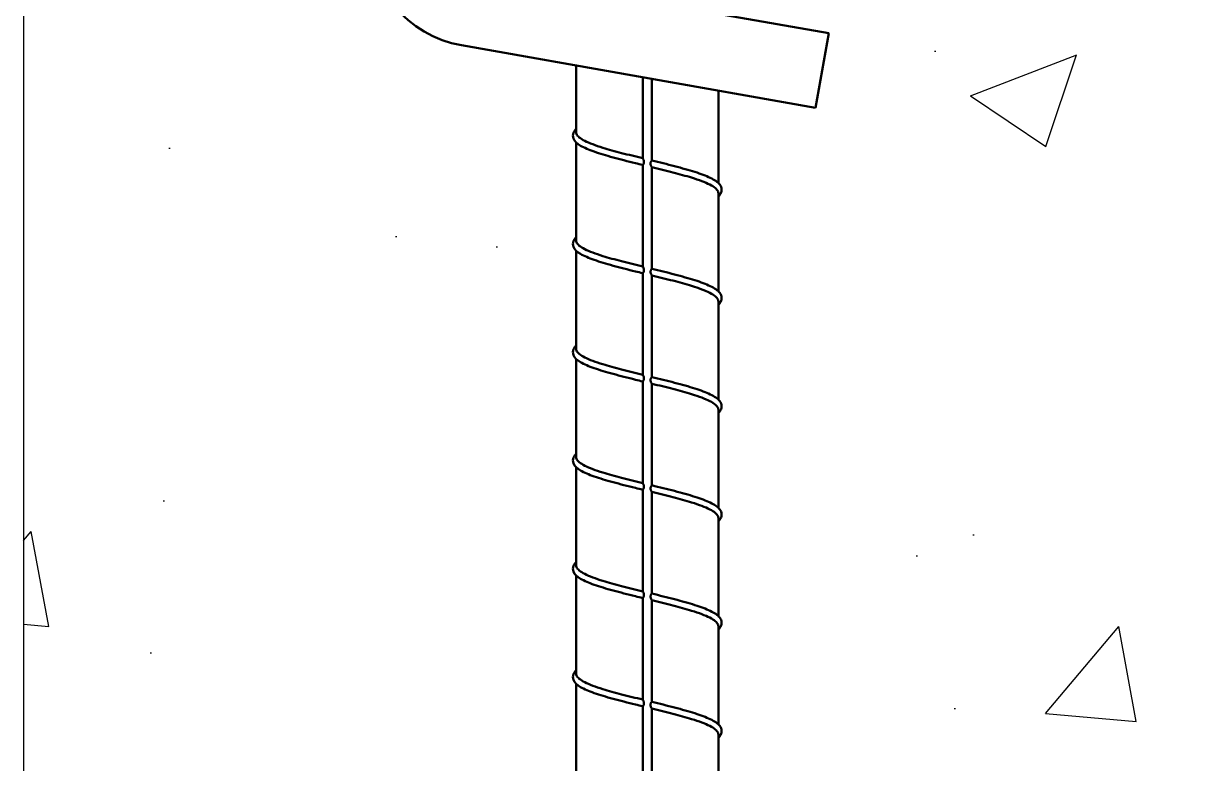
# Model space of a CAD drawing. Header units: inches. Extents: x 39 to 190, y 80 to 114.
# Drawn here: x 40.949 to 44.801, y 84.767 to 87.208 of the extents above; entities that cross this region are included whole.
import ezdxf

# ---------------------------------------------------------------- set-up
doc = ezdxf.new("R2010")
doc.units = ezdxf.units.IN
doc.header["$LTSCALE"] = 8
doc.header["$MEASUREMENT"] = 0
doc.layers.add('Visible (ANSI)', color=7, linetype='Continuous', lineweight=50)

msp = doc.modelspace()

# ---------------------------------------------------------------- hatches: boundary and pattern name
h = msp.add_hatch()
h.set_pattern_fill('AR-CONC', color=256, scale=0.5, style=0)
h.paths.add_polyline_path([(44.676342, 91.151877), (44.676342, 91.61895), (44.926342, 91.61895), (44.926342, 92.10895), (40.948582, 92.10895), (40.948582, 82.314741), (42.852663, 82.314741), (42.852663, 87.172035), (42.415251, 87.249163, -0.36397023), (42.2004, 87.505213), (42.2004, 87.800228), (41.868259, 87.800228), (41.868259, 87.731478), (41.843255, 87.731478), (41.843255, 87.667803), (41.64513, 87.667803), (41.64513, 88.265154), (41.843255, 88.265154), (41.843255, 88.201478), (41.868259, 88.201478), (41.868259, 88.132728), (42.2004, 88.132728), (42.2004, 88.430636, -0.22169466), (42.293275, 88.629807), (42.852663, 89.099189), (42.852663, 89.824741), (43.341413, 89.824741), (43.341413, 89.509299), (44.428365, 90.42136)])
h.paths.add_polyline_path([(42.852663, 88.909905), (42.386479, 88.518731, 0.22169466), (42.3454, 88.430636), (42.3454, 88.132728), (42.852663, 88.132728)], flags=17)
h.paths.add_polyline_path([(42.852663, 87.800228), (42.3454, 87.800228), (42.3454, 87.505213, 0.36397023), (42.44043, 87.39196), (42.852663, 87.319272)], flags=17)
h.paths.add_polyline_path([(44.338521, 90.156688), (43.341413, 89.320015), (43.341413, 89.284817), (43.920402, 89.088277, 0.41421356), (43.986991, 89.121115)], flags=17)
edge = h.paths.add_edge_path()
edge.add_line((45.682342, 88.334595), (45.682342, 88.871918))
edge.add_line((45.682342, 88.871918), (45.647326, 88.92383))
edge.add_spline(control_points=[(45.647327, 88.92383), (45.633544, 88.944263), (45.621123, 88.965616), (45.572667, 89.063341), (45.552721, 89.147625), (45.552347, 89.232056)], knot_values=[6.2679288, 6.2679288, 6.2679288, 6.2679288, 6.40101388, 6.40101388, 6.85690588, 6.85690588, 6.85690588, 6.85690588], degree=3, periodic=0)
edge.add_line((45.552342, 89.232305), (45.552342, 89.76636))
edge.add_line((45.552342, 89.76636), (45.396088, 89.76636))
edge.add_line((45.396088, 89.76636), (45.396088, 90.291541))
edge.add_line((45.396088, 90.291541), (45.552342, 90.291541))
edge.add_line((45.552342, 90.291541), (45.552342, 90.38395))
edge.add_line((45.552342, 90.38395), (45.872342, 90.38395))
edge.add_line((45.872342, 90.38395), (45.872342, 90.476457))
edge.add_arc((45.757342, 90.476457), 0.115, 0, 24.845566)
edge.add_line((45.861698, 90.524777), (45.573928, 91.14627))
edge.add_arc((45.469572, 91.09795), 0.115, 24.845566, 90)
edge.add_line((45.469572, 91.21295), (45.197342, 91.21295))
edge.add_arc((45.197342, 91.48395), 0.271, 202.150106, 270, ccw=False)
edge.add_line((44.946342, 91.381774), (44.946342, 90.78795))
edge.add_arc((44.686342, 90.78795), 0.26, 310, 360, ccw=False)
edge.add_line((44.853467, 90.588779), (44.737215, 90.491232))
edge.add_line((44.737215, 90.491232), (44.242662, 89.034326))
edge.add_arc((43.937277, 89.137991), 0.3225, 251.25, 341.25, ccw=False)
edge.add_line((43.833613, 88.832606), (43.341413, 88.999685))
edge.add_line((43.341413, 88.999685), (43.341413, 87.233092))
edge.add_line((43.341413, 87.233092), (43.720902, 87.166178))
edge.add_line((43.720902, 87.166178), (43.695723, 87.023381))
edge.add_line((43.695723, 87.023381), (43.341413, 87.085855))
edge.add_line((43.341413, 87.085855), (43.341413, 82.314741))
edge.add_line((43.341413, 82.314741), (52.303271, 82.314741))
edge.add_line((52.303271, 82.314741), (52.303271, 87.085855))
edge.add_line((52.303271, 87.085855), (51.94896, 87.023381))
edge.add_line((51.94896, 87.023381), (51.923781, 87.166178))
edge.add_line((51.923781, 87.166178), (52.303271, 87.233092))
edge.add_line((52.303271, 87.233092), (52.303271, 88.999685))
edge.add_line((52.303271, 88.999685), (51.811071, 88.832606))
edge.add_arc((51.707406, 89.137991), 0.3225, 198.75, 288.75, ccw=False)
edge.add_line((51.402021, 89.034326), (50.907468, 90.491232))
edge.add_line((50.907468, 90.491232), (50.791217, 90.588779))
edge.add_arc((50.958342, 90.78795), 0.26, 180, 230, ccw=False)
edge.add_line((50.698342, 90.78795), (50.698342, 91.381774))
edge.add_arc((50.447342, 91.48395), 0.271, 270, 337.849894, ccw=False)
edge.add_line((50.447342, 91.21295), (50.175112, 91.21295))
edge.add_arc((50.175112, 91.09795), 0.115, 90, 155.154434)
edge.add_line((50.070756, 91.14627), (49.782986, 90.524777))
edge.add_arc((49.887342, 90.476457), 0.115, 155.154434, 180)
edge.add_line((49.772342, 90.476457), (49.772342, 90.38395))
edge.add_line((49.772342, 90.38395), (50.092342, 90.38395))
edge.add_line((50.092342, 90.38395), (50.092342, 90.291541))
edge.add_line((50.092342, 90.291541), (50.248596, 90.291541))
edge.add_line((50.248596, 90.291541), (50.248596, 89.76636))
edge.add_line((50.248596, 89.76636), (50.092342, 89.76636))
edge.add_line((50.092342, 89.76636), (50.092342, 89.232305))
edge.add_spline(control_points=[(50.092336, 89.232056), (50.091963, 89.147625), (50.072017, 89.063341), (50.02356, 88.965616), (50.011139, 88.944263), (49.997357, 88.92383)], knot_values=[6.2679288, 6.2679288, 6.2679288, 6.2679288, 6.72382081, 6.72382081, 6.85690588, 6.85690588, 6.85690588, 6.85690588], degree=3, periodic=0)
edge.add_line((49.997357, 88.92383), (49.962342, 88.871918))
edge.add_line((49.962342, 88.871918), (49.962342, 88.334595))
edge.add_arc((49.536746, 88.334595), 0.425596, 326, 360, ccw=False)
edge.add_line((49.889581, 88.096605), (49.181963, 87.047519))
edge.add_arc((47.822342, 87.964595), 1.64, 214, 326, ccw=False)
edge.add_line((46.46272, 87.047519), (45.755103, 88.096605))
edge.add_arc((46.107938, 88.334595), 0.425596, 180, 214, ccw=False)
h.paths.add_polyline_path([(51.306163, 90.156688), (51.657692, 89.121115, 0.41421356), (51.724282, 89.088277), (52.303271, 89.284817), (52.303271, 89.320015)], flags=17)
h.paths.add_polyline_path([(53.258204, 88.518731), (52.792021, 88.909905), (52.792021, 88.132728), (53.299284, 88.132728), (53.299284, 88.430636, 0.22169466)], flags=17)
h.paths.add_polyline_path([(53.299284, 87.800228), (52.792021, 87.800228), (52.792021, 87.319272), (53.204253, 87.39196, 0.36397023), (53.299284, 87.505213)], flags=17)
h.paths.add_polyline_path([(54.694601, 92.10895), (50.718342, 92.10895), (50.718342, 91.61895), (50.968342, 91.61895), (50.968342, 91.151877), (51.216319, 90.42136), (52.303271, 89.509299), (52.303271, 89.824741), (52.792021, 89.824741), (52.792021, 89.099189), (53.351408, 88.629807, -0.22169466), (53.444284, 88.430636), (53.444284, 88.132728), (53.776425, 88.132728), (53.776425, 88.201478), (53.801428, 88.201478), (53.801428, 88.265154), (53.999553, 88.265154), (53.999553, 87.667803), (53.801428, 87.667803), (53.801428, 87.731478), (53.776425, 87.731478), (53.776425, 87.800228), (53.444284, 87.800228), (53.444284, 87.505213, -0.36397023), (53.229432, 87.249163), (52.792021, 87.172035), (52.792021, 82.314741), (54.696101, 82.314741)])

# ---------------------------------------------------------------- linework, layer by layer
msp.add_line((40.948582, 92.10895), (40.948582, 82.314741))
at = {"layer": 'Visible (ANSI)'}
for p, q in [((43.604524, 87.17628), (42.437194, 87.382112)), ((43.604524, 87.17628), (43.561112, 86.930078)), ((42.393782, 87.13591), (43.561112, 86.930078)), ((42.771525, 87.069303), (42.771525, 86.849026)), ((42.9909, 87.030622), (42.9909, 86.76334)), ((43.0209, 87.025332), (43.0209, 86.756074)), ((43.240275, 86.98665), (43.240275, 86.681916)), ((42.771525, 86.815179), (42.771525, 86.491883)), ((42.9909, 86.741436), (42.9909, 86.406197)), ((43.0209, 86.734171), (43.0209, 86.398932)), ((43.240275, 86.648492), (43.240275, 86.324773)), ((42.771525, 86.458036), (42.771525, 86.13474)), ((42.9909, 86.384293), (42.9909, 86.049055)), ((43.0209, 86.377028), (43.0209, 86.041789)), ((43.240275, 86.291349), (43.240275, 85.96763)), ((42.771525, 86.100894), (42.771525, 85.777597)), ((42.9909, 86.027151), (42.9909, 85.691912)), ((43.0209, 86.019885), (43.0209, 85.684646)), ((43.240275, 85.934207), (43.240275, 85.610487)), ((42.771525, 85.743751), (42.771525, 85.420454)), ((42.9909, 85.670008), (42.9909, 85.334769)), ((43.0209, 85.662742), (43.0209, 85.327503)), ((43.240275, 85.577064), (43.240275, 85.253344)), ((42.771525, 85.386608), (42.771525, 85.063312)), ((42.9909, 85.312865), (42.9909, 84.977626)), ((43.0209, 85.305599), (43.0209, 84.97036)), ((43.240275, 85.219921), (43.240275, 84.896201)), ((42.771525, 85.029465), (42.771525, 84.706169)), ((42.9909, 84.955722), (42.9909, 84.620483)), ((43.0209, 84.948456), (43.0209, 84.613217)), ((43.240275, 84.862778), (43.240275, 84.539059))]:
    msp.add_line(p, q, dxfattribs=at)
msp.add_arc((42.4589, 87.505213), 0.375, 180, 260, dxfattribs=at)
for points, knots in [([(42.967064, 86.74724), (42.941398, 86.753552), (42.916057, 86.759945), (42.870198, 86.772522), (42.849078, 86.778862), (42.812884, 86.791616), (42.797522, 86.798162), (42.774182, 86.811852), (42.766003, 86.818448), (42.761456, 86.831408), (42.760849, 86.834741), (42.760902, 86.838256)], [0, 0, 0, 0, 0.203430746, 0.203430746, 0.404937263, 0.404937263, 0.610847612, 0.610847612, 0.824043032, 0.824043032, 0.882389128, 0.882389128, 0.882389128, 0.882389128]), ([(42.760902, 86.838256), (42.761005, 86.845162), (42.763428, 86.850674), (42.768142, 86.85701), (42.769733, 86.858783), (42.771525, 86.860494)], [0, 0, 0, 0, 0.114634885, 0.114634885, 0.162316622, 0.162316622, 0.162316622, 0.162316622]), ([(42.771525, 86.849026), (42.771525, 86.847209), (42.771884, 86.84539), (42.775617, 86.835949), (42.784883, 86.828408), (42.814821, 86.813173), (42.835189, 86.805631), (42.878386, 86.79223), (42.89919, 86.78648), (42.943679, 86.774913), (42.967104, 86.769163), (42.9909, 86.76338)], [0.926164658, 0.926164658, 0.926164658, 0.926164658, 0.985116036, 0.985116036, 1.231395044, 1.231395044, 1.477674053, 1.477674053, 1.664662529, 1.664662529, 1.851630885, 1.851630885, 1.851630885, 1.851630885]), ([(42.9909, 86.76334), (42.9909, 86.763304), (42.990914, 86.763254), (42.991034, 86.762965), (42.991282, 86.762571), (42.991991, 86.761403), (42.992445, 86.760637), (42.993417, 86.758687), (42.993917, 86.757497), (42.99469, 86.754888), (42.994959, 86.753483), (42.995063, 86.751804), (42.995073, 86.751544), (42.995077, 86.751284)], [0.1316727445, 0.1316727445, 0.1316727445, 0.1316727445, 0.1343326136, 0.1343326136, 0.1433871995, 0.1433871995, 0.152737036, 0.152737036, 0.1631051333, 0.1631051333, 0.1734194512, 0.1734194512, 0.1752991107, 0.1752991107, 0.1752991107, 0.1752991107]), ([(43.016723, 86.74626), (43.016728, 86.74658), (43.016742, 86.746899), (43.016855, 86.748378), (43.017077, 86.74951), (43.017581, 86.751061), (43.017774, 86.751544), (43.018199, 86.752455), (43.01843, 86.752874), (43.018664, 86.753254), (43.01914, 86.754021), (43.019608, 86.754591), (43.020434, 86.755517), (43.020761, 86.755822), (43.020888, 86.756023), (43.0209, 86.756052), (43.0209, 86.756074)], [0.3768506587, 0.3768506587, 0.3768506587, 0.3768506587, 0.379254451, 0.379254451, 0.3880670032, 0.3880670032, 0.3924392295, 0.3924392295, 0.3969048674, 0.3969048674, 0.3969048674, 0.4059502014, 0.4059502014, 0.4165690719, 0.4165690719, 0.4189363316, 0.4189363316, 0.4189363316, 0.4189363316]), ([(42.995077, 86.751284), (42.995093, 86.750197), (42.994999, 86.749108), (42.994567, 86.747023), (42.99423, 86.746061), (42.99341, 86.74439), (42.992958, 86.743727), (42.992242, 86.742832), (42.991971, 86.74254), (42.991484, 86.742044), (42.99128, 86.741856), (42.990984, 86.741572), (42.9909, 86.741482), (42.9909, 86.741436)], [0.1752991107, 0.1752991107, 0.1752991107, 0.1752991107, 0.1831566918, 0.1831566918, 0.1911812827, 0.1911812827, 0.1990584006, 0.1990584006, 0.2045175317, 0.2045175317, 0.2105546456, 0.2105546456, 0.2170432472, 0.2170432472, 0.2170432472, 0.2170432472]), ([(43.0209, 86.734171), (43.0209, 86.734196), (43.02089, 86.734231), (43.020791, 86.734464), (43.020552, 86.73482), (43.01985, 86.73591), (43.019397, 86.736631), (43.018656, 86.738039), (43.018381, 86.738613), (43.017635, 86.740404), (43.017225, 86.741715), (43.016797, 86.744137), (43.016707, 86.745202), (43.016723, 86.74626)], [0.3311488192, 0.3311488192, 0.3311488192, 0.3311488192, 0.3334582523, 0.3334582523, 0.3428938927, 0.3428938927, 0.3524574714, 0.3524574714, 0.3581350459, 0.3581350459, 0.3688947546, 0.3688947546, 0.3768506587, 0.3768506587, 0.3768506587, 0.3768506587]), ([(43.240275, 86.648492), (43.240275, 86.650309), (43.239916, 86.652128), (43.236183, 86.661569), (43.226916, 86.669111), (43.196979, 86.684346), (43.176611, 86.691887), (43.133413, 86.705288), (43.112609, 86.711038), (43.068121, 86.722605), (43.044696, 86.728355), (43.0209, 86.734138)], [0.926164658, 0.926164658, 0.926164658, 0.926164658, 0.985116036, 0.985116036, 1.231395044, 1.231395044, 1.477674053, 1.477674053, 1.664662529, 1.664662529, 1.851630885, 1.851630885, 1.851630885, 1.851630885]), ([(43.05839, 86.746901), (43.083853, 86.740565), (43.108724, 86.734147), (43.153202, 86.721513), (43.173397, 86.715141), (43.207449, 86.702275), (43.221542, 86.695666), (43.237194, 86.684982), (43.24162, 86.681119), (43.248314, 86.672238), (43.250793, 86.666681), (43.250898, 86.659685)], [0, 0, 0, 0, 0.203969624, 0.203969624, 0.406026718, 0.406026718, 0.612891389, 0.612891389, 0.725113834, 0.725113834, 0.841255683, 0.841255683, 0.841255683, 0.841255683]), ([(43.250898, 86.659685), (43.251002, 86.652781), (43.248744, 86.647269), (43.244051, 86.640706), (43.242292, 86.638726), (43.240275, 86.636821)], [0, 0, 0, 0, 0.114595272, 0.114595272, 0.168220617, 0.168220617, 0.168220617, 0.168220617]), ([(42.760902, 86.481113), (42.761005, 86.488019), (42.763428, 86.493531), (42.768142, 86.499867), (42.769733, 86.50164), (42.771525, 86.503351)], [0, 0, 0, 0, 0.114634885, 0.114634885, 0.162316622, 0.162316622, 0.162316622, 0.162316622]), ([(42.771525, 86.491883), (42.771525, 86.490066), (42.771884, 86.488247), (42.775617, 86.478806), (42.784883, 86.471265), (42.814821, 86.45603), (42.835189, 86.448488), (42.878386, 86.435087), (42.89919, 86.429337), (42.943679, 86.41777), (42.967104, 86.412021), (42.9909, 86.406238)], [0.926164658, 0.926164658, 0.926164658, 0.926164658, 0.985116036, 0.985116036, 1.231395044, 1.231395044, 1.477674053, 1.477674053, 1.664662529, 1.664662529, 1.851630885, 1.851630885, 1.851630885, 1.851630885]), ([(42.967064, 86.390097), (42.941398, 86.396409), (42.916057, 86.402802), (42.870198, 86.415379), (42.849078, 86.421719), (42.812884, 86.434473), (42.797522, 86.441019), (42.774182, 86.454709), (42.766003, 86.461305), (42.761456, 86.474265), (42.760849, 86.477598), (42.760902, 86.481113)], [0, 0, 0, 0, 0.203430746, 0.203430746, 0.404937263, 0.404937263, 0.610847612, 0.610847612, 0.824043032, 0.824043032, 0.882389128, 0.882389128, 0.882389128, 0.882389128]), ([(42.9909, 86.406197), (42.9909, 86.406099), (42.991006, 86.405891), (42.991442, 86.405156), (42.99181, 86.404578), (42.992692, 86.403022), (42.993196, 86.402043), (42.994137, 86.39971), (42.994552, 86.398358), (42.994967, 86.396025), (42.995063, 86.395081), (42.995077, 86.394141)], [0.1226883496, 0.1226883496, 0.1226883496, 0.1226883496, 0.1302203858, 0.1302203858, 0.1395619074, 0.1395619074, 0.1496626867, 0.1496626867, 0.1605773438, 0.1605773438, 0.1675796644, 0.1675796644, 0.1675796644, 0.1675796644]), ([(42.995077, 86.394141), (42.995084, 86.393696), (42.995072, 86.393251), (42.994958, 86.391614), (42.994729, 86.390455), (42.994042, 86.388457), (42.993628, 86.387646), (42.992906, 86.386525), (42.992621, 86.386152), (42.992066, 86.385493), (42.991804, 86.385223), (42.991169, 86.384596), (42.990903, 86.384377), (42.9909, 86.384294), (42.9909, 86.384294), (42.9909, 86.384293)], [0.1675796644, 0.1675796644, 0.1675796644, 0.1675796644, 0.1708946609, 0.1708946609, 0.1799029974, 0.1799029974, 0.1880046101, 0.1880046101, 0.1932974994, 0.1932974994, 0.1990819275, 0.1990819275, 0.2102897026, 0.2102897026, 0.2103513691, 0.2103513691, 0.2103513691, 0.2103513691]), ([(43.0209, 86.377028), (43.0209, 86.377116), (43.02078, 86.377324), (43.020302, 86.37807), (43.019918, 86.378643), (43.019211, 86.379847), (43.018926, 86.380365), (43.018374, 86.38149), (43.01811, 86.38209), (43.017407, 86.383959), (43.017045, 86.385317), (43.016759, 86.387519), (43.016711, 86.388321), (43.016723, 86.389117)], [0.3219548405, 0.3219548405, 0.3219548405, 0.3219548405, 0.3299590997, 0.3299590997, 0.339297627, 0.339297627, 0.3450719699, 0.3450719699, 0.3506711012, 0.3506711012, 0.3614624387, 0.3614624387, 0.3674459907, 0.3674459907, 0.3674459907, 0.3674459907]), ([(43.016723, 86.389117), (43.016732, 86.389688), (43.016771, 86.390255), (43.016993, 86.392025), (43.017292, 86.393175), (43.018088, 86.395166), (43.018549, 86.395971), (43.019469, 86.397301), (43.019902, 86.397787), (43.020232, 86.398143), (43.020642, 86.398584), (43.0209, 86.398826), (43.0209, 86.398932)], [0.3674459907, 0.3674459907, 0.3674459907, 0.3674459907, 0.3717271464, 0.3717271464, 0.3810225237, 0.3810225237, 0.3897607656, 0.3897607656, 0.3987126221, 0.3987126221, 0.3987126221, 0.4098243732, 0.4098243732, 0.4098243732, 0.4098243732]), ([(43.240275, 86.291349), (43.240275, 86.293166), (43.239916, 86.294985), (43.236183, 86.304426), (43.226916, 86.311968), (43.196979, 86.327203), (43.176611, 86.334744), (43.133413, 86.348145), (43.112609, 86.353896), (43.068121, 86.365462), (43.044696, 86.371212), (43.0209, 86.376995)], [0.926164658, 0.926164658, 0.926164658, 0.926164658, 0.985116036, 0.985116036, 1.231395044, 1.231395044, 1.477674053, 1.477674053, 1.664662529, 1.664662529, 1.851630885, 1.851630885, 1.851630885, 1.851630885]), ([(43.05839, 86.389758), (43.083853, 86.383422), (43.108724, 86.377004), (43.153202, 86.36437), (43.173397, 86.357998), (43.207449, 86.345132), (43.221542, 86.338523), (43.237194, 86.327839), (43.24162, 86.323977), (43.248314, 86.315095), (43.250793, 86.309539), (43.250898, 86.302542)], [0, 0, 0, 0, 0.203969624, 0.203969624, 0.406026718, 0.406026718, 0.612891389, 0.612891389, 0.725113834, 0.725113834, 0.841255683, 0.841255683, 0.841255683, 0.841255683]), ([(43.250898, 86.302542), (43.251002, 86.295638), (43.248744, 86.290126), (43.244051, 86.283563), (43.242292, 86.281583), (43.240275, 86.279678)], [0, 0, 0, 0, 0.114595272, 0.114595272, 0.168220617, 0.168220617, 0.168220617, 0.168220617]), ([(42.760902, 86.12397), (42.761005, 86.130876), (42.763428, 86.136389), (42.768142, 86.142725), (42.769733, 86.144497), (42.771525, 86.146208)], [0, 0, 0, 0, 0.114634885, 0.114634885, 0.162316622, 0.162316622, 0.162316622, 0.162316622]), ([(42.967064, 86.032954), (42.941398, 86.039266), (42.916057, 86.045659), (42.870198, 86.058236), (42.849078, 86.064576), (42.812884, 86.077331), (42.797522, 86.083876), (42.774182, 86.097566), (42.766003, 86.104162), (42.761456, 86.117123), (42.760849, 86.120455), (42.760902, 86.12397)], [0, 0, 0, 0, 0.203430746, 0.203430746, 0.404937263, 0.404937263, 0.610847612, 0.610847612, 0.824043032, 0.824043032, 0.882389128, 0.882389128, 0.882389128, 0.882389128]), ([(42.771525, 86.13474), (42.771525, 86.132923), (42.771884, 86.131104), (42.775617, 86.121663), (42.784883, 86.114122), (42.814821, 86.098887), (42.835189, 86.091345), (42.878386, 86.077944), (42.89919, 86.072194), (42.943679, 86.060627), (42.967104, 86.054878), (42.9909, 86.049095)], [0.926164658, 0.926164658, 0.926164658, 0.926164658, 0.985116036, 0.985116036, 1.231395044, 1.231395044, 1.477674053, 1.477674053, 1.664662529, 1.664662529, 1.851630885, 1.851630885, 1.851630885, 1.851630885]), ([(42.9909, 86.049055), (42.9909, 86.049036), (42.990904, 86.049013), (42.990961, 86.04881), (42.991171, 86.048464), (42.991824, 86.047394), (42.992258, 86.046682), (42.993213, 86.044844), (42.99372, 86.043713), (42.994552, 86.041175), (42.994865, 86.03978), (42.995044, 86.037906), (42.99507, 86.037452), (42.995077, 86.036998)], [0.1409080767, 0.1409080767, 0.1409080767, 0.1409080767, 0.1423007546, 0.1423007546, 0.1513912678, 0.1513912678, 0.160643767, 0.160643767, 0.1708486106, 0.1708486106, 0.1812399602, 0.1812399602, 0.1845157507, 0.1845157507, 0.1845157507, 0.1845157507]), ([(42.995077, 86.036998), (42.995091, 86.036094), (42.995028, 86.035188), (42.994701, 86.033223), (42.994393, 86.032208), (42.993606, 86.030443), (42.993162, 86.029737), (42.992438, 86.028776), (42.99216, 86.028459), (42.991645, 86.027915), (42.99142, 86.027703), (42.991028, 86.02733), (42.9909, 86.027207), (42.9909, 86.027151)], [0.1845157507, 0.1845157507, 0.1845157507, 0.1845157507, 0.1910435178, 0.1910435178, 0.1992191078, 0.1992191078, 0.2070506447, 0.2070506447, 0.2123951295, 0.2123951295, 0.2182873796, 0.2182873796, 0.2261488185, 0.2261488185, 0.2261488185, 0.2261488185]), ([(43.0209, 86.019885), (43.0209, 86.019954), (43.020827, 86.020096), (43.020482, 86.020656), (43.020137, 86.021161), (43.019462, 86.022269), (43.019178, 86.022757), (43.018617, 86.023833), (43.018343, 86.024411), (43.017602, 86.026214), (43.017198, 86.027533), (43.016791, 86.029926), (43.016707, 86.030954), (43.016723, 86.031975)], [0.3404030778, 0.3404030778, 0.3404030778, 0.3404030778, 0.3467802831, 0.3467802831, 0.3562372098, 0.3562372098, 0.362164325, 0.362164325, 0.3678929592, 0.3678929592, 0.3787820781, 0.3787820781, 0.3865408858, 0.3865408858, 0.3865408858, 0.3865408858]), ([(43.016723, 86.031975), (43.016727, 86.032242), (43.016738, 86.032508), (43.016836, 86.034005), (43.017067, 86.035209), (43.01743, 86.036308), (43.017764, 86.037324), (43.018194, 86.038203), (43.019123, 86.039712), (43.019592, 86.040285), (43.02042, 86.041218), (43.020751, 86.041526), (43.020887, 86.041734), (43.0209, 86.041765), (43.0209, 86.041789)], [0.3865408858, 0.3865408858, 0.3865408858, 0.3865408858, 0.3885710722, 0.3885710722, 0.3979903368, 0.3979903368, 0.3979903368, 0.4066991123, 0.4066991123, 0.4157857445, 0.4157857445, 0.4264412276, 0.4264412276, 0.4289594782, 0.4289594782, 0.4289594782, 0.4289594782]), ([(43.05839, 86.032615), (43.083853, 86.026279), (43.108724, 86.019861), (43.153202, 86.007227), (43.173397, 86.000855), (43.207449, 85.987989), (43.221542, 85.98138), (43.237194, 85.970696), (43.24162, 85.966834), (43.248314, 85.957953), (43.250793, 85.952396), (43.250898, 85.945399)], [0, 0, 0, 0, 0.203969624, 0.203969624, 0.406026718, 0.406026718, 0.612891389, 0.612891389, 0.725113834, 0.725113834, 0.841255683, 0.841255683, 0.841255683, 0.841255683]), ([(43.240275, 85.934207), (43.240275, 85.936023), (43.239916, 85.937842), (43.236183, 85.947283), (43.226916, 85.954825), (43.196979, 85.97006), (43.176611, 85.977601), (43.133413, 85.991003), (43.112609, 85.996753), (43.068121, 86.008319), (43.044696, 86.014069), (43.0209, 86.019852)], [0.926164658, 0.926164658, 0.926164658, 0.926164658, 0.985116036, 0.985116036, 1.231395044, 1.231395044, 1.477674053, 1.477674053, 1.664662529, 1.664662529, 1.851630885, 1.851630885, 1.851630885, 1.851630885]), ([(43.250898, 85.945399), (43.251002, 85.938495), (43.248744, 85.932984), (43.244051, 85.92642), (43.242292, 85.924441), (43.240275, 85.922535)], [0, 0, 0, 0, 0.114595272, 0.114595272, 0.168220617, 0.168220617, 0.168220617, 0.168220617]), ([(42.967064, 85.675812), (42.941398, 85.682124), (42.916057, 85.688516), (42.870198, 85.701093), (42.849078, 85.707434), (42.812884, 85.720188), (42.797522, 85.726734), (42.774182, 85.740423), (42.766003, 85.747019), (42.761456, 85.75998), (42.760849, 85.763312), (42.760902, 85.766827)], [0, 0, 0, 0, 0.203430746, 0.203430746, 0.404937263, 0.404937263, 0.610847612, 0.610847612, 0.824043032, 0.824043032, 0.882389128, 0.882389128, 0.882389128, 0.882389128]), ([(42.760902, 85.766827), (42.761005, 85.773733), (42.763428, 85.779246), (42.768142, 85.785582), (42.769733, 85.787354), (42.771525, 85.789065)], [0, 0, 0, 0, 0.114634885, 0.114634885, 0.162316622, 0.162316622, 0.162316622, 0.162316622]), ([(42.771525, 85.777597), (42.771525, 85.775781), (42.771884, 85.773962), (42.775617, 85.764521), (42.784883, 85.756979), (42.814821, 85.741744), (42.835189, 85.734202), (42.878386, 85.720801), (42.89919, 85.715051), (42.943679, 85.703484), (42.967104, 85.697735), (42.9909, 85.691952)], [0.926164658, 0.926164658, 0.926164658, 0.926164658, 0.985116036, 0.985116036, 1.231395044, 1.231395044, 1.477674053, 1.477674053, 1.664662529, 1.664662529, 1.851630885, 1.851630885, 1.851630885, 1.851630885]), ([(42.9909, 85.691912), (42.9909, 85.691817), (42.990998, 85.691621), (42.991412, 85.690917), (42.991775, 85.69035), (42.992648, 85.688817), (42.993151, 85.687851), (42.994099, 85.685537), (42.994521, 85.684189), (42.994958, 85.68182), (42.995062, 85.680836), (42.995077, 85.679855)], [0.1211005192, 0.1211005192, 0.1211005192, 0.1211005192, 0.1290123701, 0.1290123701, 0.1391796661, 0.1391796661, 0.1501389139, 0.1501389139, 0.1620266602, 0.1620266602, 0.1699628304, 0.1699628304, 0.1699628304, 0.1699628304]), ([(42.995077, 85.679855), (42.995083, 85.679448), (42.995074, 85.679042), (42.994974, 85.677433), (42.994752, 85.676262), (42.994074, 85.674245), (42.993664, 85.673427), (42.992944, 85.672292), (42.992659, 85.671915), (42.992102, 85.671246), (42.991838, 85.670972), (42.991194, 85.670333), (42.990918, 85.670106), (42.9909, 85.670013), (42.9909, 85.67001), (42.9909, 85.670008)], [0.1699628304, 0.1699628304, 0.1699628304, 0.1699628304, 0.1732543806, 0.1732543806, 0.1830971415, 0.1830971415, 0.1918827868, 0.1918827868, 0.1975981064, 0.1975981064, 0.2038322418, 0.2038322418, 0.2158701331, 0.2158701331, 0.2162751285, 0.2162751285, 0.2162751285, 0.2162751285]), ([(43.016723, 85.674832), (43.016731, 85.675353), (43.016764, 85.675873), (43.016965, 85.677606), (43.017256, 85.678772), (43.018043, 85.68079), (43.018501, 85.681607), (43.019434, 85.682974), (43.019894, 85.683493), (43.020475, 85.684117), (43.02065, 85.684294), (43.020853, 85.684529), (43.0209, 85.684601), (43.0209, 85.684646)], [0.3836448412, 0.3836448412, 0.3836448412, 0.3836448412, 0.3877740914, 0.3877740914, 0.397624591, 0.397624591, 0.4068361571, 0.4068361571, 0.4164404089, 0.4164404089, 0.4226952118, 0.4226952118, 0.4279484626, 0.4279484626, 0.4279484626, 0.4279484626]), ([(43.05839, 85.675473), (43.083853, 85.669136), (43.108724, 85.662719), (43.153202, 85.650084), (43.173397, 85.643712), (43.207449, 85.630846), (43.221542, 85.624237), (43.237194, 85.613553), (43.24162, 85.609691), (43.248314, 85.60081), (43.250793, 85.595253), (43.250898, 85.588256)], [0, 0, 0, 0, 0.203969624, 0.203969624, 0.406026718, 0.406026718, 0.612891389, 0.612891389, 0.725113834, 0.725113834, 0.841255683, 0.841255683, 0.841255683, 0.841255683]), ([(43.0209, 85.662742), (43.0209, 85.662825), (43.020792, 85.663017), (43.020348, 85.663716), (43.019973, 85.664272), (43.019273, 85.665452), (43.018987, 85.665963), (43.018432, 85.667077), (43.018166, 85.667672), (43.017452, 85.669528), (43.017078, 85.670881), (43.016765, 85.673132), (43.01671, 85.673984), (43.016723, 85.674832)], [0.3355622622, 0.3355622622, 0.3355622622, 0.3355622622, 0.3435995383, 0.3435995383, 0.3534728052, 0.3534728052, 0.3595952071, 0.3595952071, 0.3655233072, 0.3655233072, 0.3769341343, 0.3769341343, 0.3836448412, 0.3836448412, 0.3836448412, 0.3836448412]), ([(43.240275, 85.577064), (43.240275, 85.57888), (43.239916, 85.580699), (43.236183, 85.59014), (43.226916, 85.597682), (43.196979, 85.612917), (43.176611, 85.620459), (43.133413, 85.63386), (43.112609, 85.63961), (43.068121, 85.651177), (43.044696, 85.656926), (43.0209, 85.662709)], [0.926164658, 0.926164658, 0.926164658, 0.926164658, 0.985116036, 0.985116036, 1.231395044, 1.231395044, 1.477674053, 1.477674053, 1.664662529, 1.664662529, 1.851630885, 1.851630885, 1.851630885, 1.851630885]), ([(43.250898, 85.588256), (43.251002, 85.581352), (43.248744, 85.575841), (43.244051, 85.569277), (43.242292, 85.567298), (43.240275, 85.565392)], [0, 0, 0, 0, 0.114595272, 0.114595272, 0.168220617, 0.168220617, 0.168220617, 0.168220617]), ([(42.967064, 85.318669), (42.941398, 85.324981), (42.916057, 85.331374), (42.870198, 85.34395), (42.849078, 85.350291), (42.812884, 85.363045), (42.797522, 85.369591), (42.774182, 85.383281), (42.766003, 85.389876), (42.761456, 85.402837), (42.760849, 85.406169), (42.760902, 85.409685)], [0, 0, 0, 0, 0.203430746, 0.203430746, 0.404937263, 0.404937263, 0.610847612, 0.610847612, 0.824043032, 0.824043032, 0.882389128, 0.882389128, 0.882389128, 0.882389128]), ([(42.760902, 85.409685), (42.761005, 85.416591), (42.763428, 85.422103), (42.768142, 85.428439), (42.769733, 85.430211), (42.771525, 85.431922)], [0, 0, 0, 0, 0.114634885, 0.114634885, 0.162316622, 0.162316622, 0.162316622, 0.162316622]), ([(42.771525, 85.420454), (42.771525, 85.418638), (42.771884, 85.416819), (42.775617, 85.407378), (42.784883, 85.399836), (42.814821, 85.384601), (42.835189, 85.37706), (42.878386, 85.363658), (42.89919, 85.357908), (42.943679, 85.346342), (42.967104, 85.340592), (42.9909, 85.334809)], [0.926164658, 0.926164658, 0.926164658, 0.926164658, 0.985116036, 0.985116036, 1.231395044, 1.231395044, 1.477674053, 1.477674053, 1.664662529, 1.664662529, 1.851630885, 1.851630885, 1.851630885, 1.851630885]), ([(42.9909, 85.334769), (42.9909, 85.334689), (42.990968, 85.33454), (42.991295, 85.333962), (42.99163, 85.333442), (42.992466, 85.332008), (42.99296, 85.331096), (42.993931, 85.328863), (42.994384, 85.327537), (42.994919, 85.325021), (42.99506, 85.323864), (42.995077, 85.322712)], [0.1245845441, 0.1245845441, 0.1245845441, 0.1245845441, 0.1315689887, 0.1315689887, 0.1422998656, 0.1422998656, 0.1537819991, 0.1537819991, 0.1665237986, 0.1665237986, 0.1764879601, 0.1764879601, 0.1764879601, 0.1764879601]), ([(42.995077, 85.322712), (42.995081, 85.322469), (42.995079, 85.322225), (42.995033, 85.320735), (42.994842, 85.319508), (42.994204, 85.317412), (42.99381, 85.316562), (42.992926, 85.315085), (42.992464, 85.314515), (42.991597, 85.313562), (42.991215, 85.313231), (42.990944, 85.312954), (42.9909, 85.312898), (42.9909, 85.312865)], [0.1764879601, 0.1764879601, 0.1764879601, 0.1764879601, 0.1785969944, 0.1785969944, 0.1894469559, 0.1894469559, 0.1988836438, 0.1988836438, 0.2087466267, 0.2087466267, 0.2205212819, 0.2205212819, 0.2257197739, 0.2257197739, 0.2257197739, 0.2257197739]), ([(43.0209, 85.305599), (43.0209, 85.305616), (43.020895, 85.305638), (43.020831, 85.305826), (43.020613, 85.306157), (43.019943, 85.307194), (43.019501, 85.307886), (43.018542, 85.309665), (43.01804, 85.310749), (43.017211, 85.313229), (43.016906, 85.314608), (43.016735, 85.316575), (43.016714, 85.317133), (43.016723, 85.317689)], [0.3541471472, 0.3541471472, 0.3541471472, 0.3541471472, 0.3559647031, 0.3559647031, 0.3668823639, 0.3668823639, 0.3779007915, 0.3779007915, 0.389796944, 0.389796944, 0.4022163982, 0.4022163982, 0.4070736704, 0.4070736704, 0.4070736704, 0.4070736704]), ([(43.016723, 85.317689), (43.016735, 85.31849), (43.016808, 85.319287), (43.017142, 85.32122), (43.017479, 85.322301), (43.018318, 85.32417), (43.018785, 85.324915), (43.019709, 85.326164), (43.020151, 85.32663), (43.020736, 85.327246), (43.0209, 85.327419), (43.0209, 85.327503)], [0.4070736704, 0.4070736704, 0.4070736704, 0.4070736704, 0.4140736516, 0.4140736516, 0.4246410493, 0.4246410493, 0.434805854, 0.434805854, 0.4458536327, 0.4458536327, 0.4557903182, 0.4557903182, 0.4557903182, 0.4557903182]), ([(43.240275, 85.219921), (43.240275, 85.221738), (43.239916, 85.223557), (43.236183, 85.232998), (43.226916, 85.240539), (43.196979, 85.255774), (43.176611, 85.263316), (43.133413, 85.276717), (43.112609, 85.282467), (43.068121, 85.294034), (43.044696, 85.299783), (43.0209, 85.305566)], [0.926164658, 0.926164658, 0.926164658, 0.926164658, 0.985116036, 0.985116036, 1.231395044, 1.231395044, 1.477674053, 1.477674053, 1.664662529, 1.664662529, 1.851630885, 1.851630885, 1.851630885, 1.851630885]), ([(43.05839, 85.31833), (43.083853, 85.311994), (43.108724, 85.305576), (43.153202, 85.292941), (43.173397, 85.286569), (43.207449, 85.273703), (43.221542, 85.267095), (43.237194, 85.25641), (43.24162, 85.252548), (43.248314, 85.243667), (43.250793, 85.23811), (43.250898, 85.231113)], [0, 0, 0, 0, 0.203969624, 0.203969624, 0.406026718, 0.406026718, 0.612891389, 0.612891389, 0.725113834, 0.725113834, 0.841255683, 0.841255683, 0.841255683, 0.841255683]), ([(43.250898, 85.231113), (43.251002, 85.224209), (43.248744, 85.218698), (43.244051, 85.212134), (43.242292, 85.210155), (43.240275, 85.208249)], [0, 0, 0, 0, 0.114595272, 0.114595272, 0.168220617, 0.168220617, 0.168220617, 0.168220617]), ([(42.760902, 85.052542), (42.761005, 85.059448), (42.763428, 85.06496), (42.768142, 85.071296), (42.769733, 85.073068), (42.771525, 85.074779)], [0, 0, 0, 0, 0.114634885, 0.114634885, 0.162316622, 0.162316622, 0.162316622, 0.162316622]), ([(42.771525, 85.063312), (42.771525, 85.061495), (42.771884, 85.059676), (42.775617, 85.050235), (42.784883, 85.042693), (42.814821, 85.027458), (42.835189, 85.019917), (42.878386, 85.006516), (42.89919, 85.000765), (42.943679, 84.989199), (42.967104, 84.983449), (42.9909, 84.977666)], [0.926164658, 0.926164658, 0.926164658, 0.926164658, 0.985116036, 0.985116036, 1.231395044, 1.231395044, 1.477674053, 1.477674053, 1.664662529, 1.664662529, 1.851630885, 1.851630885, 1.851630885, 1.851630885]), ([(42.967064, 84.961526), (42.941398, 84.967838), (42.916057, 84.974231), (42.870198, 84.986807), (42.849078, 84.993148), (42.812884, 85.005902), (42.797522, 85.012448), (42.774182, 85.026138), (42.766003, 85.032733), (42.761456, 85.045694), (42.760849, 85.049027), (42.760902, 85.052542)], [0, 0, 0, 0, 0.203430746, 0.203430746, 0.404937263, 0.404937263, 0.610847612, 0.610847612, 0.824043032, 0.824043032, 0.882389128, 0.882389128, 0.882389128, 0.882389128]), ([(42.9909, 84.977626), (42.9909, 84.977623), (42.9909, 84.977621), (42.990907, 84.977486), (42.991081, 84.977186), (42.991677, 84.976206), (42.992088, 84.975543), (42.993022, 84.973809), (42.993531, 84.972734), (42.994268, 84.970666), (42.99453, 84.969749), (42.994907, 84.967886), (42.995027, 84.966936), (42.995066, 84.965982), (42.995071, 84.965845), (42.995075, 84.965707), (42.995077, 84.96557)], [0.3570119934, 0.3570119934, 0.3570119934, 0.3570119934, 0.35721134, 0.35721134, 0.3667938918, 0.3667938918, 0.3764339409, 0.3764339409, 0.3870216114, 0.3870216114, 0.3945690794, 0.3945690794, 0.4018476587, 0.4018476587, 0.4018476587, 0.4028967774, 0.4028967774, 0.4028967774, 0.4028967774]), ([(42.995077, 84.96557), (42.995095, 84.964367), (42.994977, 84.963162), (42.994472, 84.961005), (42.994118, 84.960077), (42.993278, 84.958462), (42.992822, 84.957826), (42.991925, 84.956746), (42.991497, 84.956347), (42.991016, 84.95589), (42.9909, 84.955776), (42.9909, 84.955722)], [0.4028967774, 0.4028967774, 0.4028967774, 0.4028967774, 0.4120665256, 0.4120665256, 0.4204626965, 0.4204626965, 0.4288604533, 0.4288604533, 0.4385650175, 0.4385650175, 0.4458284509, 0.4458284509, 0.4458284509, 0.4458284509]), ([(43.0209, 84.948456), (43.0209, 84.948491), (43.020882, 84.948543), (43.020739, 84.948834), (43.020476, 84.949221), (43.019739, 84.950373), (43.019274, 84.951128), (43.018302, 84.953031), (43.017812, 84.954178), (43.017057, 84.956736), (43.016806, 84.958128), (43.016723, 84.959873), (43.016718, 84.96021), (43.016723, 84.960546)], [0.1558553996, 0.1558553996, 0.1558553996, 0.1558553996, 0.1590049559, 0.1590049559, 0.1684227673, 0.1684227673, 0.1780699615, 0.1780699615, 0.188517482, 0.188517482, 0.1991902515, 0.1991902515, 0.2017358092, 0.2017358092, 0.2017358092, 0.2017358092]), ([(43.016723, 84.960546), (43.016738, 84.961557), (43.016851, 84.962563), (43.017302, 84.964635), (43.01767, 84.965654), (43.018542, 84.967413), (43.019014, 84.968106), (43.019922, 84.969264), (43.020343, 84.969687), (43.020795, 84.970168), (43.0209, 84.970293), (43.0209, 84.97036)], [0.2017358092, 0.2017358092, 0.2017358092, 0.2017358092, 0.2093917197, 0.2093917197, 0.2183592436, 0.2183592436, 0.2271757433, 0.2271757433, 0.2370177383, 0.2370177383, 0.2440106069, 0.2440106069, 0.2440106069, 0.2440106069]), ([(43.240275, 84.862778), (43.240275, 84.864595), (43.239916, 84.866414), (43.236183, 84.875855), (43.226916, 84.883396), (43.196979, 84.898631), (43.176611, 84.906173), (43.133413, 84.919574), (43.112609, 84.925324), (43.068121, 84.936891), (43.044696, 84.94264), (43.0209, 84.948423)], [0.926164658, 0.926164658, 0.926164658, 0.926164658, 0.985116036, 0.985116036, 1.231395044, 1.231395044, 1.477674053, 1.477674053, 1.664662529, 1.664662529, 1.851630885, 1.851630885, 1.851630885, 1.851630885]), ([(43.05839, 84.961187), (43.083853, 84.954851), (43.108724, 84.948433), (43.153202, 84.935799), (43.173397, 84.929426), (43.207449, 84.91656), (43.221542, 84.909952), (43.237194, 84.899267), (43.24162, 84.895405), (43.248314, 84.886524), (43.250793, 84.880967), (43.250898, 84.87397)], [0, 0, 0, 0, 0.203969624, 0.203969624, 0.406026718, 0.406026718, 0.612891389, 0.612891389, 0.725113834, 0.725113834, 0.841255683, 0.841255683, 0.841255683, 0.841255683]), ([(43.250898, 84.87397), (43.251002, 84.867066), (43.248744, 84.861555), (43.244051, 84.854991), (43.242292, 84.853012), (43.240275, 84.851106)], [0, 0, 0, 0, 0.114595272, 0.114595272, 0.168220617, 0.168220617, 0.168220617, 0.168220617])]:
    msp.add_open_spline(points, degree=3, knots=knots, dxfattribs=at)
for points in [[(43.0209, 86.7561), (43.033554, 86.753025), (43.046091, 86.749962), (43.05839, 86.746901)], [(42.9909, 86.741418), (42.982898, 86.743363), (42.974942, 86.745303), (42.967064, 86.74724)], [(42.9909, 86.384275), (42.982898, 86.38622), (42.974942, 86.38816), (42.967064, 86.390097)], [(43.0209, 86.398957), (43.033554, 86.395882), (43.046091, 86.392819), (43.05839, 86.389758)], [(42.9909, 86.027133), (42.982898, 86.029077), (42.974942, 86.031017), (42.967064, 86.032955)], [(43.0209, 86.041814), (43.033554, 86.038739), (43.046091, 86.035676), (43.05839, 86.032615)], [(42.9909, 85.66999), (42.982898, 85.671935), (42.974942, 85.673874), (42.967064, 85.675812)], [(43.0209, 85.684671), (43.033554, 85.681596), (43.046091, 85.678533), (43.05839, 85.675473)], [(42.9909, 85.312847), (42.982898, 85.314792), (42.974942, 85.316731), (42.967064, 85.318669)], [(43.0209, 85.327528), (43.033554, 85.324453), (43.046091, 85.32139), (43.05839, 85.31833)], [(42.9909, 84.955704), (42.982898, 84.957649), (42.974942, 84.959589), (42.967064, 84.961526)], [(43.0209, 84.970386), (43.033554, 84.96731), (43.046091, 84.964247), (43.05839, 84.961187)]]:
    msp.add_open_spline(points, degree=3, dxfattribs=at)

doc.saveas('drawing.dxf')
